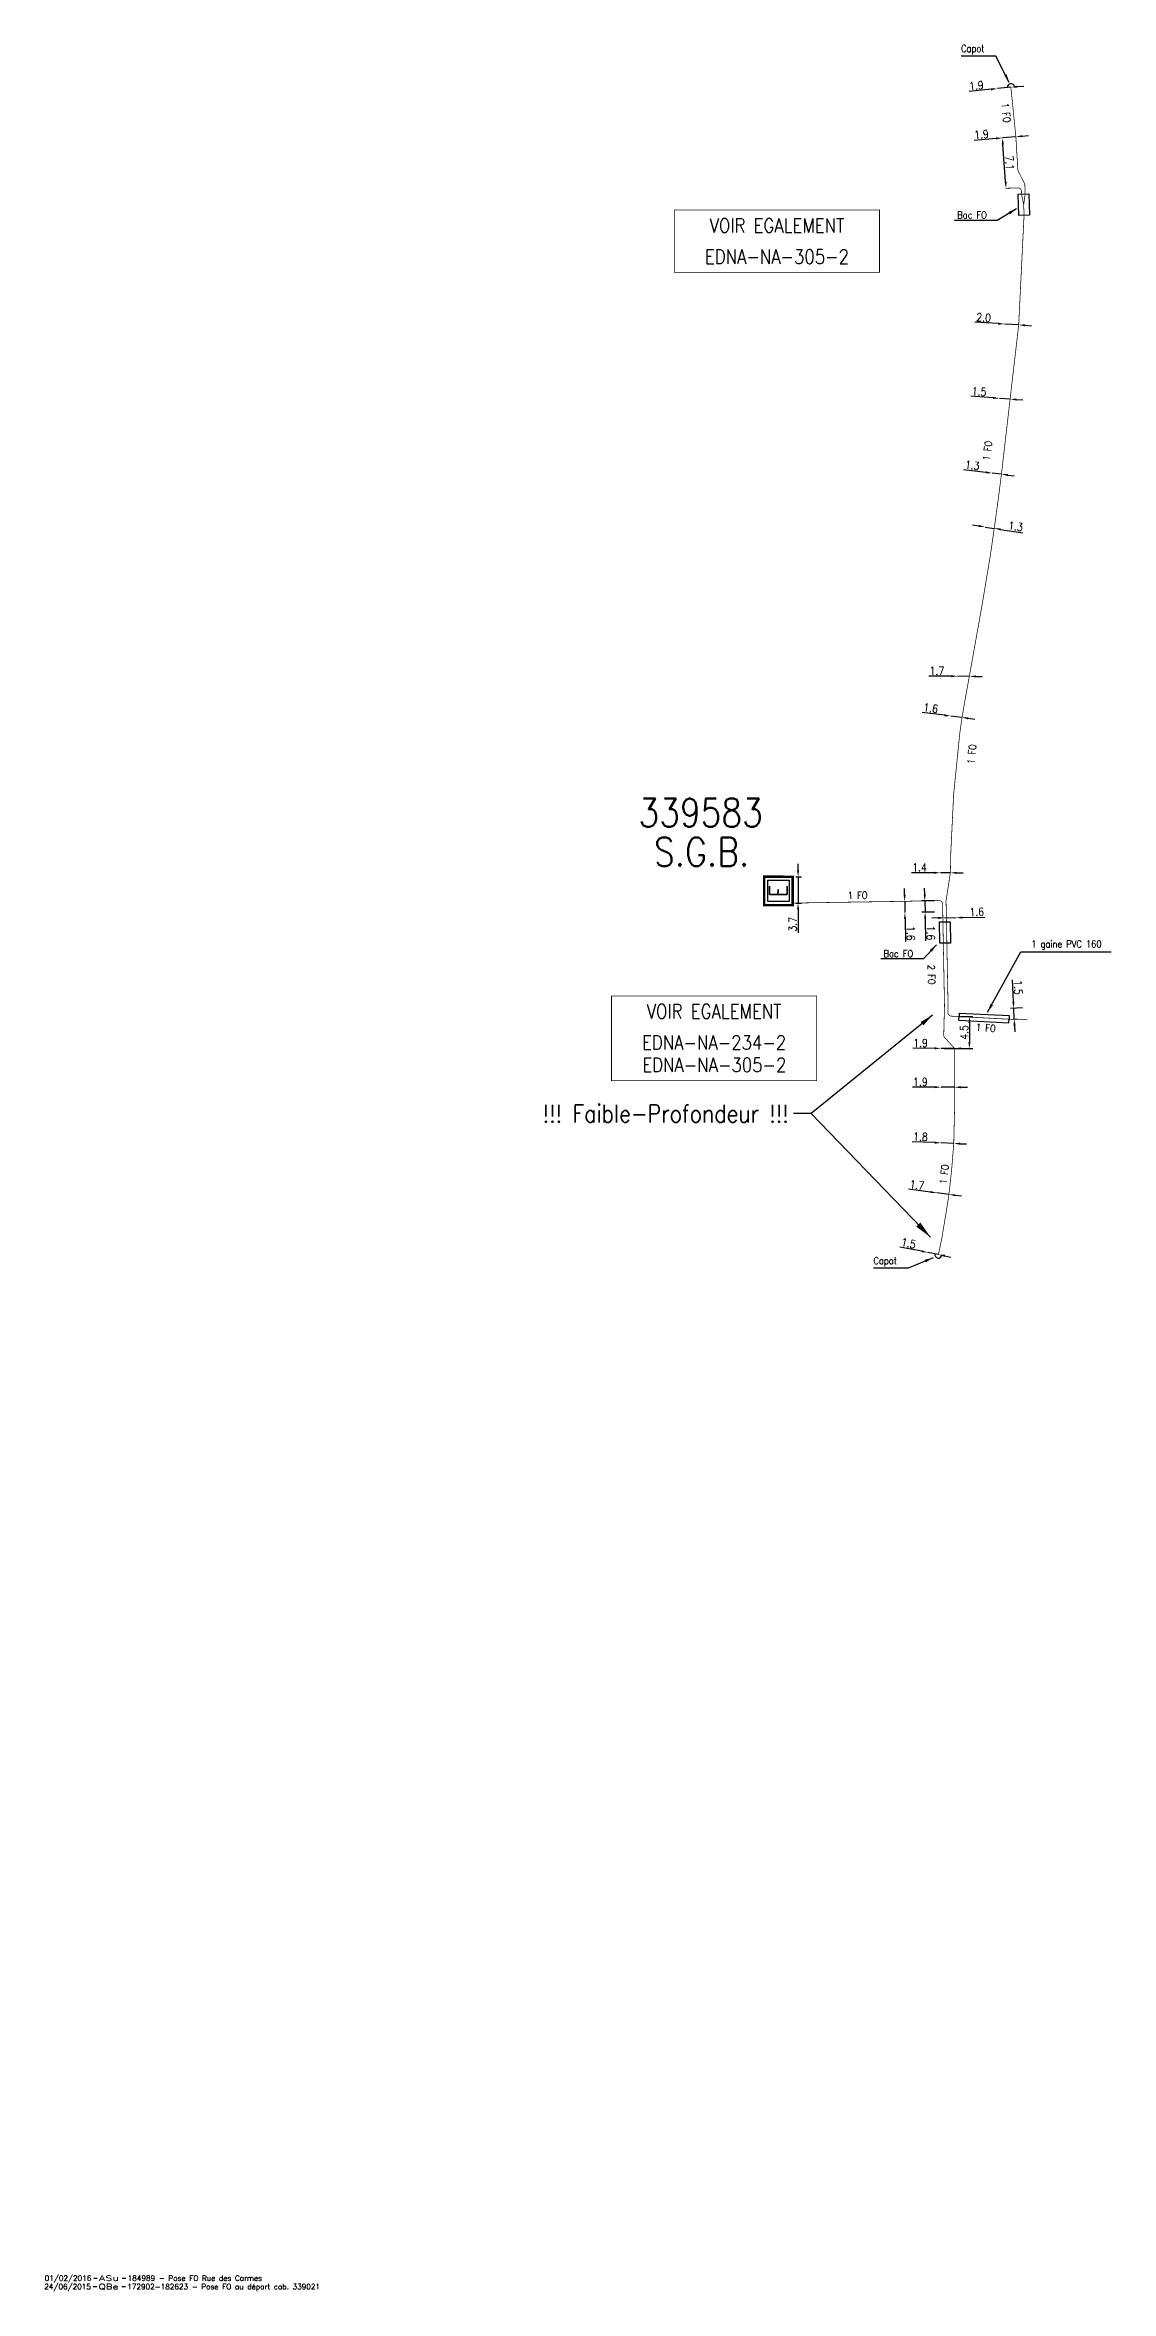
# Model space of a CAD drawing. Extents: x 185000 to 186000, y 128260 to 128974.
# Drawn here: x 185010.9 to 185160.8, y 128260.2 to 128576.1 of the extents above; entities that cross this region are included whole.
import ezdxf
from ezdxf.enums import TextEntityAlignment as Align

# ---------------------------------------------------------------- set-up
doc = ezdxf.new("R2010")
doc.units = 0
doc.header["$PDMODE"] = 34
doc.linetypes.add('O_GAINE', pattern=[2000, 1000, 1000])
doc.layers.get('0').update_dxf_attribs({"linetype": 'CONTINUOUS'})
doc.layers.get('DEFPOINTS').update_dxf_attribs({"linetype": 'CONTINUOUS'})
for name, color, linetype in [('M_200', 7, 'CONTINUOUS'), ('O_100', 6, 'O_GAINE'), ('O_200', 7, 'CONTINUOUS'), ('O_300', 7, 'CONTINUOUS'), ('O_400', 7, 'CONTINUOUS'), ('O_420', 7, 'CONTINUOUS'), ('O_930', 7, 'CONTINUOUS')]:
    doc.layers.add(name, color=color, linetype=linetype)
doc.layers.add('O_910', color=7, linetype='CONTINUOUS', plot=False)
doc.styles.add('M_ROMANS', font='ROMANS.shx', dxfattribs={"width": 0.75})
doc.styles.get("Standard").update_dxf_attribs({"font": 'romans.shx', "width": 0.85})
doc.dimstyles.get("Standard").update_dxf_attribs({"dimtxt": 1.5, "dimasz": 1.2, "dimexe": 0.625, "dimexo": 0.625, "dimgap": 0.25, "dimtad": 1, "dimdec": 1, "dimzin": 0, "dimdsep": 46, "dimtxsty": 'Standard', "dimcen": -0.5, "dimadec": 0, "dimazin": 0, "dimtfac": 1, "dimtdec": 1, "dimtmove": 0, "dimatfit": 3, "dimfxl": 0, "dimtolj": 1, "dimtzin": 0, "dimarcsym": 0})

# ---------------------------------------------------------------- blocks, each defined once
blk = doc.blocks.new('GIS_MODF')
at = {"color": 0, "linetype": 'Continuous', "flags": 128}
for points in [[(-2.26, -0.01), (-1.76, -0.01)], [(1.76, -0.01), (2.26, -0.01)]]:
    blk.add_lwpolyline(points, dxfattribs=at)
at = {"color": 0, "linetype": 'Continuous'}
blk.add_attdef('DATE', text='', height=0.75, dxfattribs=at).set_placement((-2.58, -0.39), align=Align.RIGHT)
at = {"color": 0, "linetype": 'Continuous', "width": 3.590909}
blk.add_attdef('USER', text='', height=0.75, dxfattribs=at).set_placement((-1.52, -0.39), (1.31, -0.39), align=Align.FIT)
at = {"color": 0, "linetype": 'Continuous'}
blk.add_attdef('DESC', (2.53, -0.39), '', height=0.75, dxfattribs=at)
blk = doc.blocks.new('*D117')
at = {"layer": 'DEFPOINTS', "color": 0, "linetype": 'Continuous', "transparency": 16777216}
for p in [(185135.05, 128406.26), (185135.05, 128406.26), (185136.52, 128405.97)]:
    blk.add_point(p, dxfattribs=at)
at = {"layer": 'O_100', "color": 0, "linetype": 'Continuous', "lineweight": -2, "transparency": 16777216}
for p, q in [((185134.17, 128406.43), (185131.08, 128407.03)), ((185136.52, 128405.97), (185135.05, 128406.26)), ((185137.41, 128405.8), (185138.29, 128405.63))]:
    blk.add_line(p, q, dxfattribs=at)
at = {"layer": 'O_100', "color": 0, "linetype": 'Continuous', "transparency": 16777216}
for points in [[(185134.2, 128406.58), (185134.14, 128406.28), (185135.05, 128406.26)], [(185137.44, 128405.94), (185137.38, 128405.65), (185136.52, 128405.97)]]:
    blk.add_solid(points, dxfattribs=at)
at = {"layer": 'O_100', "color": 0, "linetype": 'Continuous', "transparency": 16777216, "insert": (185132.33, 128407.55), "char_height": 1.125, "attachment_point": 5, "rotation": 348.9688}
blk.add_mtext('\\A1;1.5', dxfattribs=at)
blk = doc.blocks.new('*D118')
at = {"layer": 'DEFPOINTS', "color": 0, "linetype": 'Continuous', "transparency": 16777216}
for p in [(185136.88, 128421.67), (185136.88, 128421.67), (185138.68, 128421.6)]:
    blk.add_point(p, dxfattribs=at)
at = {"layer": 'O_100', "color": 0, "linetype": 'Continuous', "lineweight": -2, "transparency": 16777216}
for p, q in [((185135.98, 128421.71), (185132.84, 128421.84)), ((185138.68, 128421.6), (185136.88, 128421.67)), ((185139.58, 128421.56), (185140.48, 128421.53))]:
    blk.add_line(p, q, dxfattribs=at)
at = {"layer": 'O_100', "color": 0, "linetype": 'Continuous', "transparency": 16777216}
for points in [[(185135.99, 128421.86), (185135.98, 128421.56), (185136.88, 128421.67)], [(185139.59, 128421.71), (185139.58, 128421.41), (185138.68, 128421.6)]]:
    blk.add_solid(points, dxfattribs=at)
at = {"layer": 'O_100', "color": 0, "linetype": 'Continuous', "transparency": 16777216, "insert": (185134, 128422.54), "char_height": 1.125, "attachment_point": 5, "rotation": 357.6735}
blk.add_mtext('\\A1;1.8', dxfattribs=at)
blk = doc.blocks.new('*D119')
at = {"layer": 'DEFPOINTS', "color": 0, "linetype": 'Continuous', "transparency": 16777216}
for p in [(185136.89, 128429.51), (185136.89, 128429.51), (185138.79, 128429.5)]:
    blk.add_point(p, dxfattribs=at)
at = {"layer": 'O_100', "color": 0, "linetype": 'Continuous', "lineweight": -2, "transparency": 16777216}
for p, q in [((185135.99, 128429.51), (185132.89, 128429.51)), ((185138.79, 128429.5), (185136.89, 128429.51)), ((185139.69, 128429.5), (185140.59, 128429.5))]:
    blk.add_line(p, q, dxfattribs=at)
at = {"layer": 'O_100', "color": 0, "linetype": 'Continuous', "transparency": 16777216}
for points in [[(185135.99, 128429.66), (185135.99, 128429.36), (185136.89, 128429.51)], [(185139.69, 128429.65), (185139.69, 128429.35), (185138.79, 128429.5)]]:
    blk.add_solid(points, dxfattribs=at)
at = {"layer": 'O_100', "color": 0, "linetype": 'Continuous', "transparency": 16777216, "insert": (185133.99, 128430.26), "char_height": 1.125, "attachment_point": 5, "rotation": 359.9077}
blk.add_mtext('\\A1;1.9', dxfattribs=at)
blk = doc.blocks.new('*D120')
at = {"layer": 'DEFPOINTS', "color": 0, "linetype": 'Continuous', "transparency": 16777216}
for p in [(185136.9, 128434.96), (185136.9, 128434.96), (185138.8, 128434.96)]:
    blk.add_point(p, dxfattribs=at)
at = {"layer": 'O_100', "color": 0, "linetype": 'Continuous', "lineweight": -2, "transparency": 16777216}
for p, q in [((185136, 128434.97), (185132.91, 128434.98)), ((185138.8, 128434.96), (185136.9, 128434.96)), ((185139.7, 128434.96), (185140.6, 128434.95))]:
    blk.add_line(p, q, dxfattribs=at)
at = {"layer": 'O_100', "color": 0, "linetype": 'Continuous', "transparency": 16777216}
for points in [[(185136, 128435.12), (185136, 128434.82), (185136.9, 128434.96)], [(185139.7, 128435.11), (185139.7, 128434.81), (185138.8, 128434.96)]]:
    blk.add_solid(points, dxfattribs=at)
at = {"layer": 'O_100', "color": 0, "linetype": 'Continuous', "transparency": 16777216, "insert": (185134.01, 128435.72), "char_height": 1.125, "attachment_point": 5, "rotation": 359.8301}
blk.add_mtext('\\A1;1.9', dxfattribs=at)
blk = doc.blocks.new('*D121')
at = {"layer": 'DEFPOINTS', "color": 0, "linetype": 'Continuous', "transparency": 16777216}
for p in [(185116.03, 128459.1), (185116.8, 128459.1), (185116.03, 128455.4)]:
    blk.add_point(p, dxfattribs=at)
at = {"layer": 'O_100', "color": 0, "linetype": 'Continuous', "lineweight": -2, "transparency": 16777216}
for p, q in [((185116.5, 128459.1), (185117.27, 128459.1)), ((185116.8, 128460), (185116.8, 128460.9)), ((185116.8, 128459.1), (185116.8, 128455.4)), ((185116.5, 128455.4), (185117.26, 128455.4)), ((185116.79, 128454.5), (185116.79, 128451.22))]:
    blk.add_line(p, q, dxfattribs=at)
at = {"layer": 'O_100', "color": 0, "linetype": 'Continuous', "transparency": 16777216}
for points in [[(185116.65, 128460), (185116.95, 128460), (185116.8, 128459.1)], [(185116.64, 128454.5), (185116.94, 128454.5), (185116.8, 128455.4)]]:
    blk.add_solid(points, dxfattribs=at)
at = {"layer": 'O_100', "color": 0, "linetype": 'Continuous', "transparency": 16777216, "insert": (185116.04, 128452.41), "char_height": 1.125, "attachment_point": 5, "rotation": 89.9338}
blk.add_mtext('\\A1;3.7', dxfattribs=at)
blk = doc.blocks.new('*D122')
at = {"layer": 'DEFPOINTS', "color": 0, "linetype": 'Continuous', "transparency": 16777216}
for p in [(185138.25, 128481.7), (185138.25, 128481.7), (185139.84, 128481.49)]:
    blk.add_point(p, dxfattribs=at)
at = {"layer": 'O_100', "color": 0, "linetype": 'Continuous', "lineweight": -2, "transparency": 16777216}
for p, q in [((185137.36, 128481.81), (185134.24, 128482.21)), ((185139.84, 128481.49), (185138.25, 128481.7)), ((185140.73, 128481.38), (185141.62, 128481.26))]:
    blk.add_line(p, q, dxfattribs=at)
at = {"layer": 'O_100', "color": 0, "linetype": 'Continuous', "transparency": 16777216}
for points in [[(185137.38, 128481.96), (185137.34, 128481.66), (185138.25, 128481.7)], [(185140.75, 128481.53), (185140.71, 128481.23), (185139.84, 128481.49)]]:
    blk.add_solid(points, dxfattribs=at)
at = {"layer": 'O_100', "color": 0, "linetype": 'Continuous', "transparency": 16777216, "insert": (185135.45, 128482.81), "char_height": 1.125, "attachment_point": 5, "rotation": 352.6796}
blk.add_mtext('\\A1;1.6', dxfattribs=at)
blk = doc.blocks.new('*D123')
at = {"layer": 'DEFPOINTS', "color": 0, "linetype": 'Continuous', "transparency": 16777216}
for p in [(185143.09, 128508.28), (185143.09, 128508.28), (185144.37, 128508.08)]:
    blk.add_point(p, dxfattribs=at)
at = {"layer": 'O_100', "color": 0, "linetype": 'Continuous', "lineweight": -2, "transparency": 16777216}
for p, q in [((185142.2, 128508.42), (185141.31, 128508.56)), ((185143.09, 128508.28), (185144.37, 128508.08)), ((185145.26, 128507.95), (185148.37, 128507.47))]:
    blk.add_line(p, q, dxfattribs=at)
at = {"layer": 'O_100', "color": 0, "linetype": 'Continuous', "transparency": 16777216}
for points in [[(185142.22, 128508.57), (185142.18, 128508.27), (185143.09, 128508.28)], [(185145.29, 128508.09), (185145.24, 128507.8), (185144.37, 128508.08)]]:
    blk.add_solid(points, dxfattribs=at)
at = {"layer": 'O_100', "color": 0, "linetype": 'Continuous', "transparency": 16777216, "insert": (185147.38, 128508.38), "char_height": 1.125, "attachment_point": 5, "rotation": 351.2241}
blk.add_mtext('\\A1;1.3', dxfattribs=at)
blk = doc.blocks.new('*D124')
at = {"layer": 'DEFPOINTS', "color": 0, "linetype": 'Continuous', "transparency": 16777216}
for p in [(185144.09, 128515.86), (185144.09, 128515.86), (185145.38, 128515.7)]:
    blk.add_point(p, dxfattribs=at)
at = {"layer": 'O_100', "color": 0, "linetype": 'Continuous', "lineweight": -2, "transparency": 16777216}
for p, q in [((185143.19, 128515.96), (185140.07, 128516.33)), ((185145.38, 128515.7), (185144.09, 128515.86)), ((185146.27, 128515.59), (185147.17, 128515.49))]:
    blk.add_line(p, q, dxfattribs=at)
at = {"layer": 'O_100', "color": 0, "linetype": 'Continuous', "transparency": 16777216}
for points in [[(185143.21, 128516.11), (185143.18, 128515.81), (185144.09, 128515.86)], [(185146.29, 128515.74), (185146.25, 128515.45), (185145.38, 128515.7)]]:
    blk.add_solid(points, dxfattribs=at)
at = {"layer": 'O_100', "color": 0, "linetype": 'Continuous', "transparency": 16777216, "insert": (185141.28, 128516.95), "char_height": 1.125, "attachment_point": 5, "rotation": 353.1984}
blk.add_mtext('\\A1;1.3', dxfattribs=at)
blk = doc.blocks.new('*D125')
at = {"layer": 'DEFPOINTS', "color": 0, "linetype": 'Continuous', "transparency": 16777216}
for p in [(185145.11, 128526.37), (185145.11, 128526.37), (185146.6, 128526.27)]:
    blk.add_point(p, dxfattribs=at)
at = {"layer": 'O_100', "color": 0, "linetype": 'Continuous', "lineweight": -2, "transparency": 16777216}
for p, q in [((185144.21, 128526.44), (185141.07, 128526.66)), ((185146.6, 128526.27), (185145.11, 128526.37)), ((185147.5, 128526.2), (185148.4, 128526.14))]:
    blk.add_line(p, q, dxfattribs=at)
at = {"layer": 'O_100', "color": 0, "linetype": 'Continuous', "transparency": 16777216}
for points in [[(185144.22, 128526.58), (185144.2, 128526.29), (185145.11, 128526.37)], [(185147.51, 128526.35), (185147.49, 128526.05), (185146.6, 128526.27)]]:
    blk.add_solid(points, dxfattribs=at)
at = {"layer": 'O_100', "color": 0, "linetype": 'Continuous', "transparency": 16777216, "insert": (185142.24, 128527.33), "char_height": 1.125, "attachment_point": 5, "rotation": 355.9702}
blk.add_mtext('\\A1;1.5', dxfattribs=at)
blk = doc.blocks.new('*D126')
at = {"layer": 'DEFPOINTS', "color": 0, "linetype": 'Continuous', "transparency": 16777216}
for p in [(185145.82, 128536.82), (185145.82, 128536.82), (185147.81, 128536.7)]:
    blk.add_point(p, dxfattribs=at)
at = {"layer": 'O_100', "color": 0, "linetype": 'Continuous', "lineweight": -2, "transparency": 16777216}
for p, q in [((185144.92, 128536.88), (185141.65, 128537.08)), ((185147.81, 128536.7), (185145.82, 128536.82)), ((185148.71, 128536.64), (185149.61, 128536.59))]:
    blk.add_line(p, q, dxfattribs=at)
at = {"layer": 'O_100', "color": 0, "linetype": 'Continuous', "transparency": 16777216}
for points in [[(185144.93, 128537.03), (185144.91, 128536.73), (185145.82, 128536.82)], [(185148.72, 128536.79), (185148.7, 128536.49), (185147.81, 128536.7)]]:
    blk.add_solid(points, dxfattribs=at)
at = {"layer": 'O_100', "color": 0, "linetype": 'Continuous', "transparency": 16777216, "insert": (185142.88, 128537.75), "char_height": 1.125, "attachment_point": 5, "rotation": 356.4811}
blk.add_mtext('\\A1;2.0', dxfattribs=at)
blk = doc.blocks.new('*D127')
at = {"layer": 'DEFPOINTS', "color": 0, "linetype": 'Continuous', "transparency": 16777216}
for p in [(185136.81, 128459.66), (185136.81, 128459.66), (185138.21, 128459.66)]:
    blk.add_point(p, dxfattribs=at)
at = {"layer": 'O_100', "color": 0, "linetype": 'Continuous', "lineweight": -2, "transparency": 16777216}
for p, q in [((185135.91, 128459.66), (185132.72, 128459.67)), ((185138.21, 128459.66), (185136.81, 128459.66)), ((185139.11, 128459.65), (185140.01, 128459.65))]:
    blk.add_line(p, q, dxfattribs=at)
at = {"layer": 'O_100', "color": 0, "linetype": 'Continuous', "transparency": 16777216}
for points in [[(185135.91, 128459.81), (185135.91, 128459.51), (185136.81, 128459.66)], [(185139.11, 128459.8), (185139.11, 128459.5), (185138.21, 128459.66)]]:
    blk.add_solid(points, dxfattribs=at)
at = {"layer": 'O_100', "color": 0, "linetype": 'Continuous', "transparency": 16777216, "insert": (185133.87, 128460.42), "char_height": 1.125, "attachment_point": 5, "rotation": 359.8328}
blk.add_mtext('\\A1;1.4', dxfattribs=at)
blk = doc.blocks.new('*D128')
at = {"layer": 'DEFPOINTS', "color": 0, "linetype": 'Continuous', "transparency": 16777216}
for p in [(185131.78, 128455.65), (185131.81, 128454.06), (185131.81, 128454.06)]:
    blk.add_point(p, dxfattribs=at)
at = {"layer": 'O_100', "color": 0, "linetype": 'Continuous', "lineweight": -2, "transparency": 16777216}
for p, q in [((185131.77, 128456.55), (185131.75, 128457.45)), ((185131.78, 128455.65), (185131.81, 128454.06)), ((185131.83, 128453.16), (185131.89, 128450.01))]:
    blk.add_line(p, q, dxfattribs=at)
at = {"layer": 'O_100', "color": 0, "linetype": 'Continuous', "transparency": 16777216}
for points in [[(185131.92, 128456.56), (185131.62, 128456.55), (185131.78, 128455.65)], [(185131.98, 128453.16), (185131.68, 128453.15), (185131.81, 128454.06)]]:
    blk.add_solid(points, dxfattribs=at)
at = {"layer": 'O_100', "color": 0, "linetype": 'Continuous', "transparency": 16777216, "insert": (185132.62, 128451.15), "char_height": 1.125, "attachment_point": 5, "rotation": 271.0969}
blk.add_mtext('\\A1;1.6', dxfattribs=at)
blk = doc.blocks.new('*D129')
at = {"layer": 'DEFPOINTS', "color": 0, "linetype": 'Continuous', "transparency": 16777216}
for p in [(185145.52, 128563), (185145.52, 128563), (185147.41, 128563.16)]:
    blk.add_point(p, dxfattribs=at)
at = {"layer": 'O_100', "color": 0, "linetype": 'Continuous', "lineweight": -2, "transparency": 16777216}
for p, q in [((185144.62, 128562.92), (185141.54, 128562.65)), ((185147.41, 128563.16), (185145.52, 128563)), ((185148.31, 128563.24), (185149.2, 128563.32))]:
    blk.add_line(p, q, dxfattribs=at)
at = {"layer": 'O_100', "color": 0, "linetype": 'Continuous', "transparency": 16777216}
for points in [[(185144.61, 128563.07), (185144.63, 128562.77), (185145.52, 128563)], [(185148.29, 128563.39), (185148.32, 128563.09), (185147.41, 128563.16)]]:
    blk.add_solid(points, dxfattribs=at)
at = {"layer": 'O_100', "color": 0, "linetype": 'Continuous', "transparency": 16777216, "insert": (185142.57, 128563.49), "char_height": 1.125, "attachment_point": 5, "rotation": 4.9445}
blk.add_mtext('\\A1;1.9', dxfattribs=at)
blk = doc.blocks.new('*D130')
at = {"layer": 'DEFPOINTS', "color": 0, "linetype": 'Continuous', "transparency": 16777216}
for p in [(185144.82, 128569.92), (185144.82, 128569.92), (185146.71, 128570.11)]:
    blk.add_point(p, dxfattribs=at)
at = {"layer": 'O_100', "color": 0, "linetype": 'Continuous', "lineweight": -2, "transparency": 16777216}
for p, q in [((185143.93, 128569.83), (185140.85, 128569.52)), ((185146.71, 128570.11), (185144.82, 128569.92)), ((185147.61, 128570.2), (185148.51, 128570.29))]:
    blk.add_line(p, q, dxfattribs=at)
at = {"layer": 'O_100', "color": 0, "linetype": 'Continuous', "transparency": 16777216}
for points in [[(185143.91, 128569.98), (185143.94, 128569.68), (185144.82, 128569.92)], [(185147.59, 128570.35), (185147.62, 128570.05), (185146.71, 128570.11)]]:
    blk.add_solid(points, dxfattribs=at)
at = {"layer": 'O_100', "color": 0, "linetype": 'Continuous', "transparency": 16777216, "insert": (185141.86, 128570.37), "char_height": 1.125, "attachment_point": 5, "rotation": 5.7615}
blk.add_mtext('\\A1;1.9', dxfattribs=at)
blk = doc.blocks.new('*D131')
at = {"layer": 'DEFPOINTS', "color": 0, "linetype": 'Continuous', "transparency": 16777216}
for p in [(185145.52, 128563), (185145.52, 128563), (185145.93, 128555.91)]:
    blk.add_point(p, dxfattribs=at)
at = {"layer": 'O_100', "color": 0, "linetype": 'Continuous', "lineweight": -2, "transparency": 16777216}
for p, q in [((185145.97, 128556.81), (185145.58, 128562.1)), ((185146.4, 128555.94), (185146.5, 128555.95))]:
    blk.add_line(p, q, dxfattribs=at)
at = {"layer": 'O_100', "color": 0, "linetype": 'Continuous', "transparency": 16777216}
for points in [[(185145.73, 128562.11), (185145.43, 128562.09), (185145.52, 128563)], [(185146.12, 128556.82), (185145.82, 128556.8), (185146.03, 128555.92)]]:
    blk.add_solid(points, dxfattribs=at)
at = {"layer": 'O_100', "color": 0, "linetype": 'Continuous', "transparency": 16777216, "insert": (185146.52, 128559.51), "char_height": 1.125, "attachment_point": 5, "rotation": 274.1657}
blk.add_mtext('\\A1;7.1', dxfattribs=at)
blk = doc.blocks.new('*D132')
at = {"layer": 'DEFPOINTS', "color": 0, "linetype": 'Continuous', "transparency": 16777216}
for p in [(185147.11, 128440.59), (185148.8, 128440.67), (185146.66, 128439.06)]:
    blk.add_point(p, dxfattribs=at)
at = {"layer": 'O_100', "color": 0, "linetype": 'Continuous', "lineweight": -2, "transparency": 16777216}
for p, q in [((185147.07, 128441.49), (185146.92, 128444.62)), ((185148.34, 128440.65), (185146.64, 128440.57)), ((185147.18, 128439.09), (185147.11, 128440.59)), ((185147.13, 128439.09), (185147.65, 128439.11)), ((185147.22, 128438.19), (185147.27, 128437.29))]:
    blk.add_line(p, q, dxfattribs=at)
at = {"layer": 'O_100', "color": 0, "linetype": 'Continuous', "transparency": 16777216}
for points in [[(185147.22, 128441.49), (185146.92, 128441.48), (185147.11, 128440.59)], [(185147.37, 128438.2), (185147.07, 128438.18), (185147.18, 128439.09)]]:
    blk.add_solid(points, dxfattribs=at)
at = {"layer": 'O_100', "color": 0, "linetype": 'Continuous', "transparency": 16777216, "insert": (185147.72, 128443.54), "char_height": 1.125, "attachment_point": 5, "rotation": 272.7263}
blk.add_mtext('\\A1;1.5', dxfattribs=at)
blk = doc.blocks.new('*D133')
at = {"layer": 'DEFPOINTS', "color": 0, "linetype": 'Continuous', "transparency": 16777216}
for p in [(185139.17, 128439.46), (185136.9, 128434.96), (185140.87, 128434.95)]:
    blk.add_point(p, dxfattribs=at)
at = {"layer": 'O_100', "color": 0, "linetype": 'Continuous', "lineweight": -2, "transparency": 16777216}
for p, q in [((185139.64, 128439.46), (185141.36, 128439.45)), ((185140.89, 128438.55), (185140.88, 128435.85)), ((185137.37, 128434.96), (185141.34, 128434.95))]:
    blk.add_line(p, q, dxfattribs=at)
at = {"layer": 'O_100', "color": 0, "linetype": 'Continuous', "transparency": 16777216}
for points in [[(185140.74, 128438.55), (185141.04, 128438.55), (185140.89, 128439.45)], [(185140.73, 128435.85), (185141.03, 128435.85), (185140.87, 128434.95)]]:
    blk.add_solid(points, dxfattribs=at)
at = {"layer": 'O_100', "color": 0, "linetype": 'Continuous', "transparency": 16777216, "insert": (185140.13, 128437.2), "char_height": 1.125, "attachment_point": 5, "rotation": 89.8301}
blk.add_mtext('\\A1;4.5', dxfattribs=at)
blk = doc.blocks.new('*D134')
at = {"layer": 'DEFPOINTS', "color": 0, "linetype": 'Continuous', "transparency": 16777216}
for p in [(185136.31, 128414.65), (185136.31, 128414.65), (185138, 128414.43)]:
    blk.add_point(p, dxfattribs=at)
at = {"layer": 'O_100', "color": 0, "linetype": 'Continuous', "lineweight": -2, "transparency": 16777216}
for p, q in [((185135.42, 128414.76), (185132.3, 128415.15)), ((185138, 128414.43), (185136.31, 128414.65)), ((185138.89, 128414.32), (185139.79, 128414.21))]:
    blk.add_line(p, q, dxfattribs=at)
at = {"layer": 'O_100', "color": 0, "linetype": 'Continuous', "transparency": 16777216}
for points in [[(185135.44, 128414.91), (185135.4, 128414.61), (185136.31, 128414.65)], [(185138.91, 128414.47), (185138.87, 128414.17), (185138, 128414.43)]]:
    blk.add_solid(points, dxfattribs=at)
at = {"layer": 'O_100', "color": 0, "linetype": 'Continuous', "transparency": 16777216, "insert": (185133.51, 128415.76), "char_height": 1.125, "attachment_point": 5, "rotation": 352.8219}
blk.add_mtext('\\A1;1.7', dxfattribs=at)
blk = doc.blocks.new('O_200_01')
at = {"flags": 128}
blk.add_lwpolyline([(-1.5, 0.75), (1.5, 0.75), (1.5, -0.75), (-1.5, -0.75), (-1.5, 0.75)], dxfattribs=at)
at = {"color": 0, "linetype": 'Continuous', "style": 'M_ROMANS', "width": 0.75, "flags": 3}
for tag, p in [('DEF_LEG', (0.5, -5)), ('DEF_COUP', (0.5, -7.5)), ('DEF_TYPE', (0.5, -10))]:
    blk.add_attdef(tag, text='', height=1.2, dxfattribs=at).set_placement(p, align=Align.MIDDLE)
blk = doc.blocks.new('*D135')
at = {"layer": 'DEFPOINTS', "color": 0, "linetype": 'Continuous', "transparency": 16777216}
for p in [(185139.22, 128487.29), (185139.22, 128487.29), (185140.87, 128487.28)]:
    blk.add_point(p, dxfattribs=at)
at = {"layer": 'O_100', "color": 0, "linetype": 'Continuous', "lineweight": -2, "transparency": 16777216}
for p, q in [((185138.32, 128487.3), (185135.18, 128487.32)), ((185140.87, 128487.28), (185139.22, 128487.29)), ((185141.77, 128487.27), (185142.67, 128487.27))]:
    blk.add_line(p, q, dxfattribs=at)
at = {"layer": 'O_100', "color": 0, "linetype": 'Continuous', "transparency": 16777216}
for points in [[(185138.32, 128487.45), (185138.32, 128487.15), (185139.22, 128487.29)], [(185141.77, 128487.42), (185141.77, 128487.12), (185140.87, 128487.28)]]:
    blk.add_solid(points, dxfattribs=at)
at = {"layer": 'O_100', "color": 0, "linetype": 'Continuous', "transparency": 16777216, "insert": (185136.31, 128488.06), "char_height": 1.125, "attachment_point": 5, "rotation": 359.6108}
blk.add_mtext('\\A1;1.7', dxfattribs=at)
blk = doc.blocks.new('*D136')
at = {"layer": 'DEFPOINTS', "color": 0, "linetype": 'Continuous', "transparency": 16777216}
for p in [(185136.43, 128455.74), (185134.65, 128454.11), (185136.46, 128454.14)]:
    blk.add_point(p, dxfattribs=at)
at = {"layer": 'O_100', "color": 0, "linetype": 'Continuous', "lineweight": -2, "transparency": 16777216}
for p, q in [((185135.96, 128455.73), (185134.15, 128455.7)), ((185134.6, 128456.61), (185134.58, 128457.51)), ((185134.61, 128455.71), (185134.65, 128454.11)), ((185135.99, 128454.14), (185134.18, 128454.1)), ((185134.66, 128453.21), (185134.72, 128450.07))]:
    blk.add_line(p, q, dxfattribs=at)
at = {"layer": 'O_100', "color": 0, "linetype": 'Continuous', "transparency": 16777216}
for points in [[(185134.75, 128456.61), (185134.45, 128456.61), (185134.61, 128455.71)], [(185134.81, 128453.21), (185134.51, 128453.21), (185134.65, 128454.11)]]:
    blk.add_solid(points, dxfattribs=at)
at = {"layer": 'O_100', "color": 0, "linetype": 'Continuous', "transparency": 16777216, "insert": (185135.45, 128451.2), "char_height": 1.125, "attachment_point": 5, "rotation": 271.0969}
blk.add_mtext('\\A1;1.6', dxfattribs=at)
blk = doc.blocks.new('O_300_03')
at = {"color": 0, "linetype": 'Continuous'}
blk.add_arc((0, 0), 0.5, 270, 90, dxfattribs=at)
at = {"color": 0, "linetype": 'Continuous', "width": 0.75, "flags": 3}
for tag, p in [('DEF_LEG', (0, -5)), ('DEF_TYPE', (0, -7))]:
    blk.add_attdef(tag, text='', height=1.2, dxfattribs=at).set_placement(p, align=Align.MIDDLE)
blk = doc.blocks.new('M_200_59')
at = {"layer": 'M_200', "color": 0, "linetype": 'Continuous', "const_width": 0.35, "flags": 128}
blk.add_lwpolyline([(4, 4), (4, 0), (0, 0), (0, 4)], close=True, dxfattribs=at)
at = {"layer": 'M_200', "color": 0, "linetype": 'Continuous'}
blk.add_lwpolyline([(0.5, 3.5), (3.5, 3.5), (3.5, 0.5), (0.5, 0.5)], close=True, dxfattribs=at)
at = {"layer": 'M_200', "insert": (2, 2), "char_height": 2.5, "width": 4, "attachment_point": 5}
blk.add_mtext('E', dxfattribs=at)
at = {"layer": 'M_200', "color": 0, "linetype": 'Continuous', "width": 0.85}
for tag, p in [('NUM', (2, 17.06)), ('NOM', (2, 10.65))]:
    blk.add_attdef(tag, text='', height=4, dxfattribs=at).set_placement(p, align=Align.MIDDLE)
at = {"layer": 'M_200', "color": 0, "linetype": 'Continuous', "style": 'M_ROMANS', "width": 0.75, "flags": 3}
for tag, p in [('DEF_LEG', (1.87, -2.99)), ('DEF_COUP', (1.87, -5.49)), ('DEF_TYPE', (1.87, -7.99))]:
    blk.add_attdef(tag, text='', height=1.2, dxfattribs=at).set_placement(p, align=Align.MIDDLE)
blk = doc.blocks.new('*D139')
at = {"layer": 'DEFPOINTS', "color": 0, "linetype": 'Continuous', "transparency": 16777216}
for p in [(185137.4, 128453.32), (185139, 128453.35), (185139, 128453.35)]:
    blk.add_point(p, dxfattribs=at)
at = {"layer": 'O_100', "color": 0, "linetype": 'Continuous', "lineweight": -2, "transparency": 16777216}
for p, q in [((185136.5, 128453.31), (185135.6, 128453.29)), ((185137.4, 128453.32), (185139, 128453.35)), ((185139.9, 128453.36), (185143.04, 128453.41))]:
    blk.add_line(p, q, dxfattribs=at)
at = {"layer": 'O_100', "color": 0, "linetype": 'Continuous', "transparency": 16777216}
for points in [[(185136.5, 128453.46), (185136.5, 128453.16), (185137.4, 128453.32)], [(185139.9, 128453.51), (185139.9, 128453.21), (185139, 128453.35)]]:
    blk.add_solid(points, dxfattribs=at)
at = {"layer": 'O_100', "color": 0, "linetype": 'Continuous', "transparency": 16777216, "insert": (185141.91, 128454.15), "char_height": 1.125, "attachment_point": 5, "rotation": 0.9604}
blk.add_mtext('\\A1;1.6', dxfattribs=at)

msp = doc.modelspace()

# ---------------------------------------------------------------- linework, layer by layer
at = {"layer": 'O_100', "const_width": 0.1, "flags": 128}
msp.add_lwpolyline([(185146.71, 128570.11), (185147.02, 128567.05), (185147.41, 128563.16), (185147.69, 128558.52, 0.102479), (185147.74, 128558.32), (185148.61, 128556.6, -0.109256), (185148.67, 128556.39), (185148.71, 128555.1), (185148.51, 128553.59)], format="xyb", dxfattribs=at)
at = {"layer": 'O_100', "ltscale": 0.5, "const_width": 0.1, "flags": 128}
for points in [[(185148.51, 128553.59), (185148.21, 128555.08), (185148.2, 128555.48, 0.414214), (185147.68, 128555.97), (185145.93, 128555.91)], [(185149, 128439.06), (185146.66, 128439.06), (185146.47, 128439.07), (185139.42, 128439.44), (185139.17, 128439.46), (185138.33, 128439.5, -0.405516), (185137.86, 128440.02), (185137.88, 128440.95), (185137.71, 128449.77), (185137.66, 128452.77), (185137.65, 128453.32), (185137.6, 128455.72, -0.043931), (185137.61, 128455.81), (185138.2, 128459.62, 0.035187), (185138.21, 128459.69), (185138.25, 128462.18), (185138.66, 128470.68), (185139.54, 128479.4), (185139.84, 128481.49), (185140.34, 128484.38), (185140.87, 128487.28), (185142.71, 128497.58), (185143.83, 128504.32), (185144.37, 128508.08), (185144.93, 128512.16), (185145.38, 128515.7), (185146.6, 128526.27), (185147.81, 128536.7), (185148.56, 128552.09), (185148.51, 128553.59), (185148.51, 128553.59)], [(185136.52, 128405.97), (185137.02, 128408.35), (185137.7, 128412.46), (185138, 128414.43), (185138.38, 128417.85), (185138.68, 128421.6), (185138.74, 128424.24), (185138.82, 128427.27), (185138.79, 128429.5), (185138.8, 128434.76, 0.18813), (185138.67, 128435.1), (185137.4, 128436.49, -0.194426), (185137.27, 128436.84), (185137.34, 128439.55), (185137.38, 128440.94), (185137.21, 128449.76), (185137.16, 128452.76), (185137.15, 128453.32), (185137.11, 128455.26, 0.413979), (185136.6, 128455.75), (185136.43, 128455.74), (185131.78, 128455.65), (185116.03, 128455.4)]]:
    msp.add_lwpolyline(points, format="xyb", dxfattribs=at)
at = {"layer": 'O_400', "color": 7, "linetype": 'CONTINUOUS'}
for p, q in [((185139.4, 128438.94), (185139.42, 128439.44)), ((185139.45, 128439.94), (185139.42, 128439.44)), ((185139.45, 128439.94), (185146.49, 128439.57)), ((185146.49, 128439.57), (185146.47, 128439.07)), ((185139.4, 128438.94), (185146.44, 128438.58)), ((185146.44, 128438.58), (185146.47, 128439.07))]:
    msp.add_line(p, q, dxfattribs=at)
at = {"layer": 'O_930', "const_width": 0.1}
for points in [[(185099.4, 128552.84), (185128.24, 128552.84), (185128.24, 128544.1), (185099.4, 128544.1)], [(185090.57, 128442.34), (185119.41, 128442.34), (185119.41, 128430.42), (185090.57, 128430.42)]]:
    msp.add_lwpolyline(points, close=True, dxfattribs=at)

# ---------------------------------------------------------------- block references
at = {"layer": 'M_200'}
ref = msp.add_blockref('M_200_59', (185116.03, 128455.1), dxfattribs=dict(at, rotation=89.93376337044786))
ref.add_attrib('NUM', '339583', dxfattribs={"color": 0, "linetype": 'Continuous', "height": 4, "width": 0.85}).set_placement((185103.1, 128468.12), align=Align.MIDDLE)
ref.add_attrib('NOM', 'S.G.B.', dxfattribs={"color": 0, "linetype": 'Continuous', "height": 4, "width": 0.85}).set_placement((185103.24, 128462.6), align=Align.MIDDLE)
at = {"layer": 'O_200'}
for p, rotation in [((185148.51, 128553.59), 271.8953177901224), ((185137.44, 128451.26), 271.0968924375252)]:
    msp.add_blockref('O_200_01', p, dxfattribs=dict(at, rotation=rotation))
at = {"layer": 'O_300'}
for p, rotation in [((185146.71, 128570.11), 95.7650805633003), ((185136.52, 128405.97), 258.2455472378761)]:
    msp.add_blockref('O_300_03', p, dxfattribs=dict(at, rotation=rotation))
at = {"layer": 'O_910'}
ref = msp.add_blockref('GIS_MODF', (185020.04, 128262.04), dxfattribs=at)
ref.add_attrib('DATE', '01/02/2016', dxfattribs={"layer": '0', "color": 0, "linetype": 'Continuous', "height": 0.75}).set_placement((185017.45, 128261.66), align=Align.RIGHT)
ref.add_attrib('USER', 'ASu', dxfattribs={"layer": '0', "color": 0, "linetype": 'Continuous', "height": 0.75, "width": 1.490566}).set_placement((185018.52, 128261.66), (185021.34, 128261.66), align=Align.FIT)
ref.add_attrib('DESC', '184989 - Pose FO Rue des Carmes', (185022.56, 128261.66), dxfattribs={"layer": '0', "color": 0, "linetype": 'Continuous', "height": 0.75})
ref = msp.add_blockref('GIS_MODF', (185019.97, 128260.86), dxfattribs=at)
ref.add_attrib('DATE', '24/06/2015', dxfattribs={"layer": '0', "color": 0, "linetype": 'Continuous', "height": 0.75}).set_placement((185017.39, 128260.47), align=Align.RIGHT)
ref.add_attrib('USER', 'QBe', dxfattribs={"layer": '0', "color": 0, "linetype": 'Continuous', "height": 0.75, "width": 1.362069}).set_placement((185018.45, 128260.47), (185021.27, 128260.47), align=Align.FIT)
ref.add_attrib('DESC', '172902-182623 - Pose FO au départ cab. 339021', (185022.5, 128260.47), dxfattribs={"layer": '0', "color": 0, "linetype": 'Continuous', "height": 0.75})

# ---------------------------------------------------------------- texts
at = {"layer": 'O_100', "linetype": 'O_GAINE', "width": 0.85}
for s, rotation, p in [('1 FO', 275.6879, (185145.4, 128567.86)), ('1 FO', 82.7893, (185143.74, 128517.57)), ('1 FO', 84.2086, (185141.57, 128474.92)), ('1 FO', 0.9383, (185123.79, 128455.97)), ('2 FO', 271.0969, (185135.03, 128446.71)), ('1 FO', 356.1074, (185141.78, 128437.45)), ('1 FO', 83.7343, (185137.68, 128415.85))]:
    msp.add_text(s, height=1, rotation=rotation, dxfattribs=at).set_placement(p)
at = {"layer": 'O_100', "linetype": 'Continuous', "char_height": 1, "attachment_point": 6}
for insert in [(185143.33, 128552.14), (185132.97, 128448.3)]:
    msp.add_mtext('Bac FO', dxfattribs=dict(at, insert=insert))
at = {"layer": 'O_300', "linetype": 'Continuous', "char_height": 1, "attachment_point": 4}
for insert in [(185139.71, 128575.4), (185127.4, 128404.96)]:
    msp.add_mtext('Capot', dxfattribs=dict(at, insert=insert))
at = {"layer": 'O_400', "insert": (185149.58, 128449.47), "char_height": 1, "attachment_point": 4}
msp.add_mtext('1 gaine PVC 160 ', dxfattribs=at)
at = {"layer": 'O_420', "insert": (185115.5, 128425.8), "char_height": 2.5, "attachment_point": 6}
msp.add_mtext('!!! Faible-Profondeur !!!', dxfattribs=at)
at = {"layer": 'O_930', "width": 0.85}
for s, p in [('VOIR EGALEMENT', (185113.82, 128549.67)), ('EDNA-NA-305-2', (185113.82, 128545.3)), ('VOIR EGALEMENT', (185104.99, 128439.17)), ('EDNA-NA-234-2', (185104.99, 128434.8)), ('EDNA-NA-305-2', (185105.02, 128431.66))]:
    msp.add_text(s, height=2, dxfattribs=at).set_placement(p, align=Align.CENTER)

# ---------------------------------------------------------------- dimensions: what is measured, and where the dimension line sits
at = {"layer": 'O_100', "linetype": 'Continuous'}
for base, p1, p2, angle, override, picture, middle in [((185144.82, 128569.92), (185146.71, 128570.11), (185144.82, 128569.92), 5.7615, {"dimscale": 0.75, "dimatfit": 0}, '*D130', (185141.94, 128569.63)), ((185145.52, 128563), (185147.41, 128563.16), (185145.52, 128563), 4.9445, {"dimscale": 0.75, "dimlfac": 1, "dimlunit": 2, "dimatfit": 0}, '*D129', (185142.63, 128562.75)), ((185145.52, 128563), (185145.93, 128555.91), (185145.52, 128563), 274.1657, {"dimscale": 0.75, "dimatfit": 0}, '*D131', (185145.78, 128559.46)), ((185145.82, 128536.82), (185147.81, 128536.7), (185145.82, 128536.82), 356.4811, {"dimscale": 0.75, "dimlfac": 1, "dimlunit": 2, "dimatfit": 0}, '*D126', (185142.83, 128537.01)), ((185145.11, 128526.37), (185146.6, 128526.27), (185145.11, 128526.37), 355.9702, {"dimscale": 0.75, "dimlfac": 1, "dimlunit": 2, "dimatfit": 0}, '*D125', (185142.19, 128526.58)), ((185144.09, 128515.86), (185145.38, 128515.7), (185144.09, 128515.86), 353.1984, {"dimscale": 0.75, "dimlfac": 1, "dimlunit": 2, "dimatfit": 0}, '*D124', (185141.19, 128516.2)), ((185143.09, 128508.28), (185144.37, 128508.08), (185143.09, 128508.28), 351.2241, {"dimscale": 0.75, "dimatfit": 0}, '*D123', (185147.26, 128507.64)), ((185139.22, 128487.29), (185140.87, 128487.28), (185139.22, 128487.29), 359.6108, {"dimscale": 0.75, "dimlfac": 1, "dimlunit": 2, "dimatfit": 0}, '*D135', (185136.3, 128487.31)), ((185138.25, 128481.7), (185139.84, 128481.49), (185138.25, 128481.7), 352.6796, {"dimscale": 0.75, "dimlfac": 1, "dimlunit": 2, "dimatfit": 0}, '*D122', (185135.35, 128482.07)), ((185116.8, 128459.1), (185116.03, 128455.4), (185116.03, 128459.1), 269.9338, {"dimscale": 0.75, "dimatfit": 0}, '*D121', (185116.79, 128452.41)), ((185136.81, 128459.66), (185138.21, 128459.66), (185136.81, 128459.66), 359.8328, {"dimscale": 0.75, "dimlfac": 1, "dimlunit": 2, "dimatfit": 0}, '*D127', (185133.87, 128459.67)), ((185131.81, 128454.06), (185131.78, 128455.65), (185131.81, 128454.06), 91.0969, {"dimscale": 0.75, "dimlfac": 1, "dimlunit": 2, "dimatfit": 0}, '*D128', (185131.87, 128451.13)), ((185134.65, 128454.11), (185136.43, 128455.74), (185136.46, 128454.14), 91.0969, {"dimscale": 0.75, "dimatfit": 0}, '*D136', (185134.7, 128451.19)), ((185139, 128453.35), (185137.4, 128453.32), (185139, 128453.35), 180.9604, {"dimscale": 0.75, "dimlfac": 1, "dimlunit": 2, "dimatfit": 0}, '*D139', (185141.92, 128453.4)), ((185147.11, 128440.59), (185146.66, 128439.06), (185148.8, 128440.67), 272.7263, {"dimscale": 0.75, "dimatfit": 0}, '*D132', (185146.97, 128443.51)), ((185140.87, 128434.95), (185139.17, 128439.46), (185136.9, 128434.96), 89.8301, {"dimscale": 0.75, "dimatfit": 0}, '*D133', (185140.88, 128437.2)), ((185136.9, 128434.96), (185138.8, 128434.96), (185136.9, 128434.96), 359.8301, {"dimscale": 0.75, "dimlfac": 1, "dimlunit": 2, "dimatfit": 0}, '*D120', (185134, 128434.97)), ((185136.89, 128429.51), (185138.79, 128429.5), (185136.89, 128429.51), 359.9077, {"dimscale": 0.75, "dimlfac": 1, "dimlunit": 2, "dimatfit": 0}, '*D119', (185133.99, 128429.51)), ((185136.88, 128421.67), (185138.68, 128421.6), (185136.88, 128421.67), 357.6735, {"dimscale": 0.75, "dimlfac": 1, "dimlunit": 2, "dimatfit": 0}, '*D118', (185133.96, 128421.79)), ((185136.31, 128414.65), (185138, 128414.43), (185136.31, 128414.65), 352.8219, {"dimscale": 0.75, "dimlfac": 1, "dimlunit": 2, "dimatfit": 0}, '*D134', (185133.42, 128415.01)), ((185135.05, 128406.26), (185136.52, 128405.97), (185135.05, 128406.26), 348.9688, {"dimscale": 0.75, "dimatfit": 0}, '*D117', (185132.18, 128406.82))]:
    dim = msp.add_linear_dim(base=base, p1=p1, p2=p2, angle=angle, dimstyle='Standard', override=override, dxfattribs=at)
    dim.commit()
    dim.dimension.update_dxf_attribs({"geometry": picture, "text_midpoint": middle, "dimtype": 160})

# ---------------------------------------------------------------- leaders
at = {"layer": 'O_100', "linetype": 'Continuous', "annotation_type": 0, "has_hookline": 1, "hookline_direction": 1, "text_width": 4.53}
for points in [[(185147.5, 128553.03), (185144.78, 128551.39), (185143.58, 128551.39)], [(185136.25, 128449.55), (185134.42, 128447.55), (185133.22, 128447.55)]]:
    msp.add_leader(points, dimstyle='Standard', dxfattribs=at)
at = {"layer": 'O_300', "linetype": 'Continuous', "annotation_type": 0, "has_hookline": 1, "hookline_direction": 1, "text_width": 3.44}
for points in [[(185146.48, 128570.8), (185144.6, 128574.49), (185143.4, 128574.49)], [(185135.77, 128405.53), (185132.29, 128404.04), (185131.09, 128404.04)]]:
    msp.add_leader(points, dimstyle='Standard', dxfattribs=at)
at = {"layer": 'O_400', "annotation_type": 0, "has_hookline": 1, "hookline_direction": 0, "text_width": 11.21}
msp.add_leader([(185143.44, 128440.07), (185148.13, 128448.56), (185149.33, 128448.56)], dimstyle='Standard', dxfattribs=at)
at = {"layer": 'O_420'}
msp.add_leader([(185135.68, 128439.63), (185118.63, 128425.8)], dimstyle='Standard', override={"dimscale": 0.75, "dimasz": 2.5, "dimgap": 0.25, "dimtad": 0}, dxfattribs=at)
at = {"layer": 'O_420', "annotation_type": 0, "has_hookline": 1, "hookline_direction": 1, "text_width": 38.65}
msp.add_leader([(185135.42, 128408.4), (185118.63, 128425.8), (185116.13, 128425.8)], dimstyle='Standard', override={"dimasz": 2.5, "dimgap": -0.63, "dimtad": 0}, dxfattribs=at)

doc.saveas('drawing.dxf')
